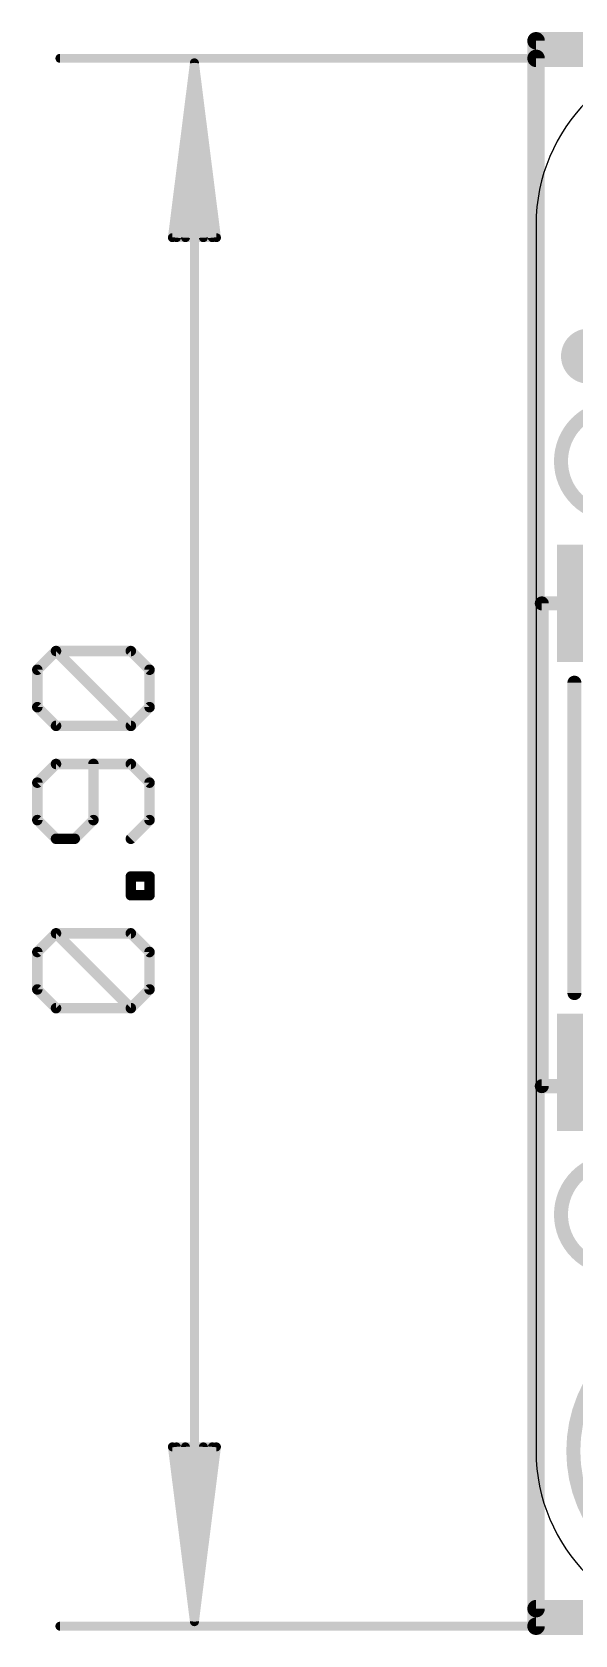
# Model space of a CAD drawing. Extents: x -7.3 to 30.9, y -0.2 to 23.1.
# Drawn here: x -7.31 to 0.56, y -0.13 to 23.11 of the extents above; entities that cross this region are included whole.
import ezdxf

# ---------------------------------------------------------------- set-up
doc = ezdxf.new("R2010")
doc.units = 0
for name, color, linetype in [('1', 12, 'CONTINUOUS'), ('16', 132, 'CONTINUOUS'), ('18', 110, 'CONTINUOUS'), ('20', 53, 'CONTINUOUS'), ('21', 40, 'CONTINUOUS'), ('29', 253, 'CONTINUOUS'), ('47', 253, 'CONTINUOUS')]:
    doc.layers.add(name, color=color, linetype=linetype)

# ---------------------------------------------------------------- blocks, each defined once
blk = doc.blocks.new('RECT')
blk.add_solid([(-0.5, -0.5), (0.5, -0.5), (-0.5, 0.5), (0.5, 0.5)])
blk = doc.blocks.new('ROUNDV')
at = {"const_width": 0.5}
blk.add_lwpolyline([(0, -0.25, 1), (0, 0.25, 1), (0, -0.25)], format="xyb", dxfattribs=at)

msp = doc.modelspace()

# ---------------------------------------------------------------- linework, layer by layer
at = {"layer": '1', "const_width": 0.254}
for points in [[(0, 0), (0, 22.733)], [(0, 22.733), (29.21, 22.733)], [(29.21, 0), (0, 0)]]:
    msp.add_lwpolyline(points, dxfattribs=at)
at = {"layer": '1', "const_width": 0.127}
for points in [[(0.0635, 22.733, 1), (-0.0635, 22.733)], [(0, 22.7965, 1), (0, 22.6695)], [(0, 0.0635, 1), (0, -0.0635)], [(-0.0635, 0, 1), (0.0635, 0)]]:
    msp.add_lwpolyline(points, format="xyb", dxfattribs=at)
at = {"layer": '16', "const_width": 0.254}
for points in [[(0, 22.987), (29.21, 22.987)], [(0, 0.254), (0, 22.987)], [(29.21, 0.254), (0, 0.254)]]:
    msp.add_lwpolyline(points, dxfattribs=at)
at = {"layer": '16', "const_width": 0.127}
for points in [[(0, 23.0505, 1), (0, 22.9235)], [(0.0635, 22.987, 1), (-0.0635, 22.987)], [(0, 0.3175, 1), (0, 0.1905)], [(-0.0635, 0.254, 1), (0.0635, 0.254)]]:
    msp.add_lwpolyline(points, format="xyb", dxfattribs=at)
at = {"layer": '20'}
msp.add_line((0, 20.32), (0, 2.54), dxfattribs=at)
for centre, start, end in [((2.54, 20.32), 90, 180), ((2.54, 2.54), 180, 270)]:
    msp.add_arc(centre, 2.54, start, end, dxfattribs=at)
at = {"layer": '21'}
for points, const_width in [([(1.143, 16.1093, 1), (1.143, 17.6727, 1), (1.143, 16.1093)], 0.2032), ([(0.083, 14.8808, 1), (0.083, 14.7792)], 0.1016), ([(0.1338, 14.83, 1), (0.0322, 14.83)], 0.1016), ([(0.6068, 13.68, 1), (0.5052, 13.68)], 0.1016), ([(0.5052, 9.18, 1), (0.6068, 9.18)], 0.1016), ([(0.083, 7.8808, 1), (0.083, 7.7792)], 0.1016), ([(0.0322, 7.83, 1), (0.1338, 7.83)], 0.1016), ([(1.143, 5.1873, 1), (1.143, 6.7507, 1), (1.143, 5.1873)], 0.2032), ([(2.54, 0.54, 1), (2.54, 4.54, 1), (2.54, 0.54)], 0.2032)]:
    msp.add_lwpolyline(points, format="xyb", dxfattribs=dict(at, const_width=const_width))
at = {"layer": '21', "const_width": 0.2032}
for points in [[(1.483, 14.83), (0.083, 14.83)], [(0.083, 14.83), (0.083, 7.83)], [(0.556, 9.18), (0.556, 13.68)], [(0.083, 7.83), (1.483, 7.83)]]:
    msp.add_lwpolyline(points, dxfattribs=at)
at = {"layer": '47'}
for points, const_width in [([(14.224, 22.733), (-6.903, 22.733)], 0.13), ([(-4.953, 22.668), (-5.2722, 20.133)], 0.13), ([(-4.953, 22.668), (-5.213, 20.133)], 0.13), ([(-4.953, 22.668), (-5.083, 20.133)], 0.13), ([(-4.953, 0.065), (-4.953, 22.668)], 0.13), ([(-4.6338, 20.133), (-4.953, 22.668)], 0.13), ([(-4.823, 20.133), (-4.953, 22.668)], 0.13), ([(-4.693, 20.133), (-4.953, 22.668)], 0.13), ([(-5.2722, 20.133), (-4.6338, 20.133)], 0.13), ([(-7.2307, 13.8677), (-6.9595, 14.1389)], 0.1524), ([(-6.9595, 14.1389), (-5.8749, 14.1389)], 0.1524), ([(-5.8749, 13.0542), (-6.9595, 14.1389)], 0.1524), ([(-5.8749, 14.1389), (-5.6037, 13.8677)], 0.1524), ([(-7.2307, 13.3254), (-7.2307, 13.8677)], 0.1524), ([(-5.6037, 13.8677), (-5.6037, 13.3254)], 0.1524), ([(-6.9595, 13.0542), (-7.2307, 13.3254)], 0.1524), ([(-5.6037, 13.3254), (-5.8749, 13.0542)], 0.1524), ([(-5.8749, 13.0542), (-6.9595, 13.0542)], 0.1524), ([(-6.9595, 12.5017), (-7.2307, 12.2305)], 0.1524), ([(-5.8749, 12.5017), (-6.9595, 12.5017)], 0.1524), ([(-6.4172, 11.6882), (-6.4172, 12.5017)], 0.1524), ([(-5.6037, 12.2305), (-5.8749, 12.5017)], 0.1524), ([(-7.2307, 12.2305), (-7.2307, 11.6882)], 0.1524), ([(-5.6037, 11.6882), (-5.6037, 12.2305)], 0.1524), ([(-7.2307, 11.6882), (-6.9595, 11.417)], 0.1524), ([(-6.6884, 11.417), (-6.4172, 11.6882)], 0.1524), ([(-5.8749, 11.417), (-5.6037, 11.6882)], 0.1524), ([(-6.9595, 11.417), (-6.6884, 11.417)], 0.1524), ([(-5.8749, 10.5985), (-5.8749, 10.8696)], 0.1524), ([(-5.8749, 10.8696), (-5.6037, 10.8696)], 0.1524), ([(-5.6037, 10.8696), (-5.6037, 10.5985)], 0.1524), ([(-5.6037, 10.5985), (-5.8749, 10.5985)], 0.1524), ([(-7.2307, 9.7748), (-6.9595, 10.046)], 0.1524), ([(-6.9595, 10.046), (-5.8749, 10.046)], 0.1524), ([(-5.8749, 8.9613), (-6.9595, 10.046)], 0.1524), ([(-5.8749, 10.046), (-5.6037, 9.7748)], 0.1524), ([(-7.2307, 9.2325), (-7.2307, 9.7748)], 0.1524), ([(-5.6037, 9.7748), (-5.6037, 9.2325)], 0.1524), ([(-6.9595, 8.9613), (-7.2307, 9.2325)], 0.1524), ([(-5.6037, 9.2325), (-5.8749, 8.9613)], 0.1524), ([(-5.8749, 8.9613), (-6.9595, 8.9613)], 0.1524), ([(-4.953, 0.065), (-5.2722, 2.6)], 0.13), ([(-5.2722, 2.6), (-4.6338, 2.6)], 0.13), ([(-4.953, 0.065), (-5.213, 2.6)], 0.13), ([(-4.953, 0.065), (-5.083, 2.6)], 0.13), ([(-4.6338, 2.6), (-4.953, 0.065)], 0.13), ([(-4.823, 2.6), (-4.953, 0.065)], 0.13), ([(-4.693, 2.6), (-4.953, 0.065)], 0.13), ([(8.001, 0), (-6.903, 0)], 0.13)]:
    msp.add_lwpolyline(points, dxfattribs=dict(at, const_width=const_width))
for points, const_width in [([(-6.903, 22.7655, 1), (-6.903, 22.7005)], 0.065), ([(-4.9205, 22.668, 1), (-4.9855, 22.668)], 0.065), ([(-4.9208, 22.6721, 1), (-4.9852, 22.6639)], 0.065), ([(-4.9205, 22.6663, 1), (-4.9855, 22.6697)], 0.065), ([(-4.9205, 22.6697, 1), (-4.9855, 22.6663)], 0.065), ([(-4.9207, 22.6713, 1), (-4.9853, 22.6647)], 0.065), ([(-4.9207, 22.6647, 1), (-4.9853, 22.6713)], 0.065), ([(-4.9208, 22.6639, 1), (-4.9852, 22.6721)], 0.065), ([(-5.3045, 20.1371, 1), (-5.24, 20.1289)], 0.065), ([(-5.2722, 20.1655, 1), (-5.2722, 20.1005)], 0.065), ([(-5.2453, 20.1363, 1), (-5.1807, 20.1297)], 0.065), ([(-5.1155, 20.1347, 1), (-5.0505, 20.1313)], 0.065), ([(-4.8555, 20.1313, 1), (-4.7905, 20.1347)], 0.065), ([(-4.7253, 20.1297, 1), (-4.6607, 20.1363)], 0.065), ([(-4.666, 20.1289, 1), (-4.6015, 20.1371)], 0.065), ([(-4.6338, 20.1005, 1), (-4.6338, 20.1655)], 0.065), ([(-6.9326, 14.1658, 1), (-6.9865, 14.1119)], 0.0762), ([(-6.9595, 14.177, 1), (-6.9595, 14.1008)], 0.0762), ([(-6.9326, 14.1119, 1), (-6.9865, 14.1658)], 0.0762), ([(-5.8479, 14.1658, 1), (-5.9018, 14.1119)], 0.0762), ([(-5.8749, 14.1008, 1), (-5.8749, 14.177)], 0.0762), ([(-7.1926, 13.8677, 1), (-7.2688, 13.8677)], 0.0762), ([(-7.2576, 13.8946, 1), (-7.2037, 13.8408)], 0.0762), ([(-5.5656, 13.8677, 1), (-5.6418, 13.8677)], 0.0762), ([(-5.6306, 13.8408, 1), (-5.5768, 13.8946)], 0.0762), ([(-7.2037, 13.3523, 1), (-7.2576, 13.2984)], 0.0762), ([(-7.2688, 13.3254, 1), (-7.1926, 13.3254)], 0.0762), ([(-5.6418, 13.3254, 1), (-5.5656, 13.3254)], 0.0762), ([(-5.5768, 13.2984, 1), (-5.6306, 13.3523)], 0.0762), ([(-6.9595, 13.0923, 1), (-6.9595, 13.0161)], 0.0762), ([(-6.9865, 13.0273, 1), (-6.9326, 13.0811)], 0.0762), ([(-5.9018, 13.0811, 1), (-5.8479, 13.0273)], 0.0762), ([(-5.9018, 13.0273, 1), (-5.8479, 13.0811)], 0.0762), ([(-5.8749, 13.0161, 1), (-5.8749, 13.0923)], 0.0762), ([(-6.9595, 12.5398, 1), (-6.9595, 12.4636)], 0.0762), ([(-6.9326, 12.4748, 1), (-6.9865, 12.5286)], 0.0762), ([(-6.3791, 12.5017, 1), (-6.4553, 12.5017)], 0.0762), ([(-5.8479, 12.5286, 1), (-5.9018, 12.4748)], 0.0762), ([(-5.8749, 12.4636, 1), (-5.8749, 12.5398)], 0.0762), ([(-7.1926, 12.2305, 1), (-7.2688, 12.2305)], 0.0762), ([(-7.2576, 12.2575, 1), (-7.2037, 12.2036)], 0.0762), ([(-5.5656, 12.2305, 1), (-5.6418, 12.2305)], 0.0762), ([(-5.6306, 12.2036, 1), (-5.5768, 12.2575)], 0.0762), ([(-7.2688, 11.6882, 1), (-7.1926, 11.6882)], 0.0762), ([(-7.2037, 11.7151, 1), (-7.2576, 11.6613)], 0.0762), ([(-6.4553, 11.6882, 1), (-6.3791, 11.6882)], 0.0762), ([(-6.3903, 11.6613, 1), (-6.4441, 11.7151)], 0.0762), ([(-5.6418, 11.6882, 1), (-5.5656, 11.6882)], 0.0762), ([(-5.5768, 11.6613, 1), (-5.6306, 11.7151)], 0.0762), ([(-6.9595, 11.4551, 1), (-6.9595, 11.3789)], 0.0762), ([(-6.9865, 11.3901, 1), (-6.9326, 11.444)], 0.0762), ([(-6.7153, 11.444, 1), (-6.6614, 11.3901)], 0.0762), ([(-6.6884, 11.3789, 1), (-6.6884, 11.4551)], 0.0762), ([(-5.9018, 11.444, 1), (-5.8479, 11.3901)], 0.0762), ([(-5.8368, 10.8696, 1), (-5.913, 10.8696)], 0.0762), ([(-5.8749, 10.9077, 1), (-5.8749, 10.8315)], 0.0762), ([(-5.5656, 10.8696, 1), (-5.6418, 10.8696)], 0.0762), ([(-5.6037, 10.8315, 1), (-5.6037, 10.9077)], 0.0762), ([(-5.8749, 10.6366, 1), (-5.8749, 10.5604)], 0.0762), ([(-5.913, 10.5985, 1), (-5.8368, 10.5985)], 0.0762), ([(-5.6418, 10.5985, 1), (-5.5656, 10.5985)], 0.0762), ([(-5.6037, 10.5604, 1), (-5.6037, 10.6366)], 0.0762), ([(-6.9326, 10.0729, 1), (-6.9865, 10.019)], 0.0762), ([(-6.9595, 10.0841, 1), (-6.9595, 10.0079)], 0.0762), ([(-6.9326, 10.019, 1), (-6.9865, 10.0729)], 0.0762), ([(-5.8479, 10.0729, 1), (-5.9018, 10.019)], 0.0762), ([(-5.8749, 10.0079, 1), (-5.8749, 10.0841)], 0.0762), ([(-7.1926, 9.7748, 1), (-7.2688, 9.7748)], 0.0762), ([(-7.2576, 9.8017, 1), (-7.2037, 9.7479)], 0.0762), ([(-5.5656, 9.7748, 1), (-5.6418, 9.7748)], 0.0762), ([(-5.6306, 9.7479, 1), (-5.5768, 9.8017)], 0.0762), ([(-7.2037, 9.2594, 1), (-7.2576, 9.2055)], 0.0762), ([(-5.5768, 9.2055, 1), (-5.6306, 9.2594)], 0.0762), ([(-7.2688, 9.2325, 1), (-7.1926, 9.2325)], 0.0762), ([(-5.6418, 9.2325, 1), (-5.5656, 9.2325)], 0.0762), ([(-6.9595, 8.9994, 1), (-6.9595, 8.9232)], 0.0762), ([(-6.9865, 8.9344, 1), (-6.9326, 8.9883)], 0.0762), ([(-5.9018, 8.9883, 1), (-5.8479, 8.9344)], 0.0762), ([(-5.9018, 8.9344, 1), (-5.8479, 8.9883)], 0.0762), ([(-5.8749, 8.9232, 1), (-5.8749, 8.9994)], 0.0762), ([(-5.24, 2.6041, 1), (-5.3045, 2.5959)], 0.065), ([(-5.2722, 2.6325, 1), (-5.2722, 2.5675)], 0.065), ([(-5.1807, 2.6033, 1), (-5.2453, 2.5967)], 0.065), ([(-5.0505, 2.6017, 1), (-5.1155, 2.5983)], 0.065), ([(-4.7905, 2.5983, 1), (-4.8555, 2.6017)], 0.065), ([(-4.6607, 2.5967, 1), (-4.7253, 2.6033)], 0.065), ([(-4.6015, 2.5959, 1), (-4.666, 2.6041)], 0.065), ([(-4.6338, 2.5675, 1), (-4.6338, 2.6325)], 0.065), ([(-6.903, 0.0325, 1), (-6.903, -0.0325)], 0.065), ([(-4.9852, 0.0691, 1), (-4.9208, 0.0609)], 0.065), ([(-4.9853, 0.0683, 1), (-4.9207, 0.0617)], 0.065), ([(-4.9855, 0.0633, 1), (-4.9205, 0.0667)], 0.065), ([(-4.9855, 0.0667, 1), (-4.9205, 0.0633)], 0.065), ([(-4.9855, 0.065, 1), (-4.9205, 0.065)], 0.065), ([(-4.9853, 0.0617, 1), (-4.9207, 0.0683)], 0.065), ([(-4.9852, 0.0609, 1), (-4.9208, 0.0691)], 0.065)]:
    msp.add_lwpolyline(points, format="xyb", dxfattribs=dict(at, const_width=const_width))

# ---------------------------------------------------------------- block references
at = {"layer": '1', "xscale": 3.4, "yscale": 1.6, "rotation": 180}
for p in [(2.056, 14.83), (2.056, 8.03)]:
    msp.add_blockref('RECT', p, dxfattribs=at)
at = {"layer": '18', "xscale": 0.8001, "yscale": 0.8001}
msp.add_blockref('ROUNDV', (0.762, 18.415), dxfattribs=at)
msp.add_blockref('ROUNDV', (0.762, 18.415), dxfattribs=at)
at = {"layer": '29', "xscale": 3.5016, "yscale": 1.7016, "rotation": 180}
for p in [(2.056, 14.83), (2.056, 8.03)]:
    msp.add_blockref('RECT', p, dxfattribs=at)

doc.saveas('drawing.dxf')
